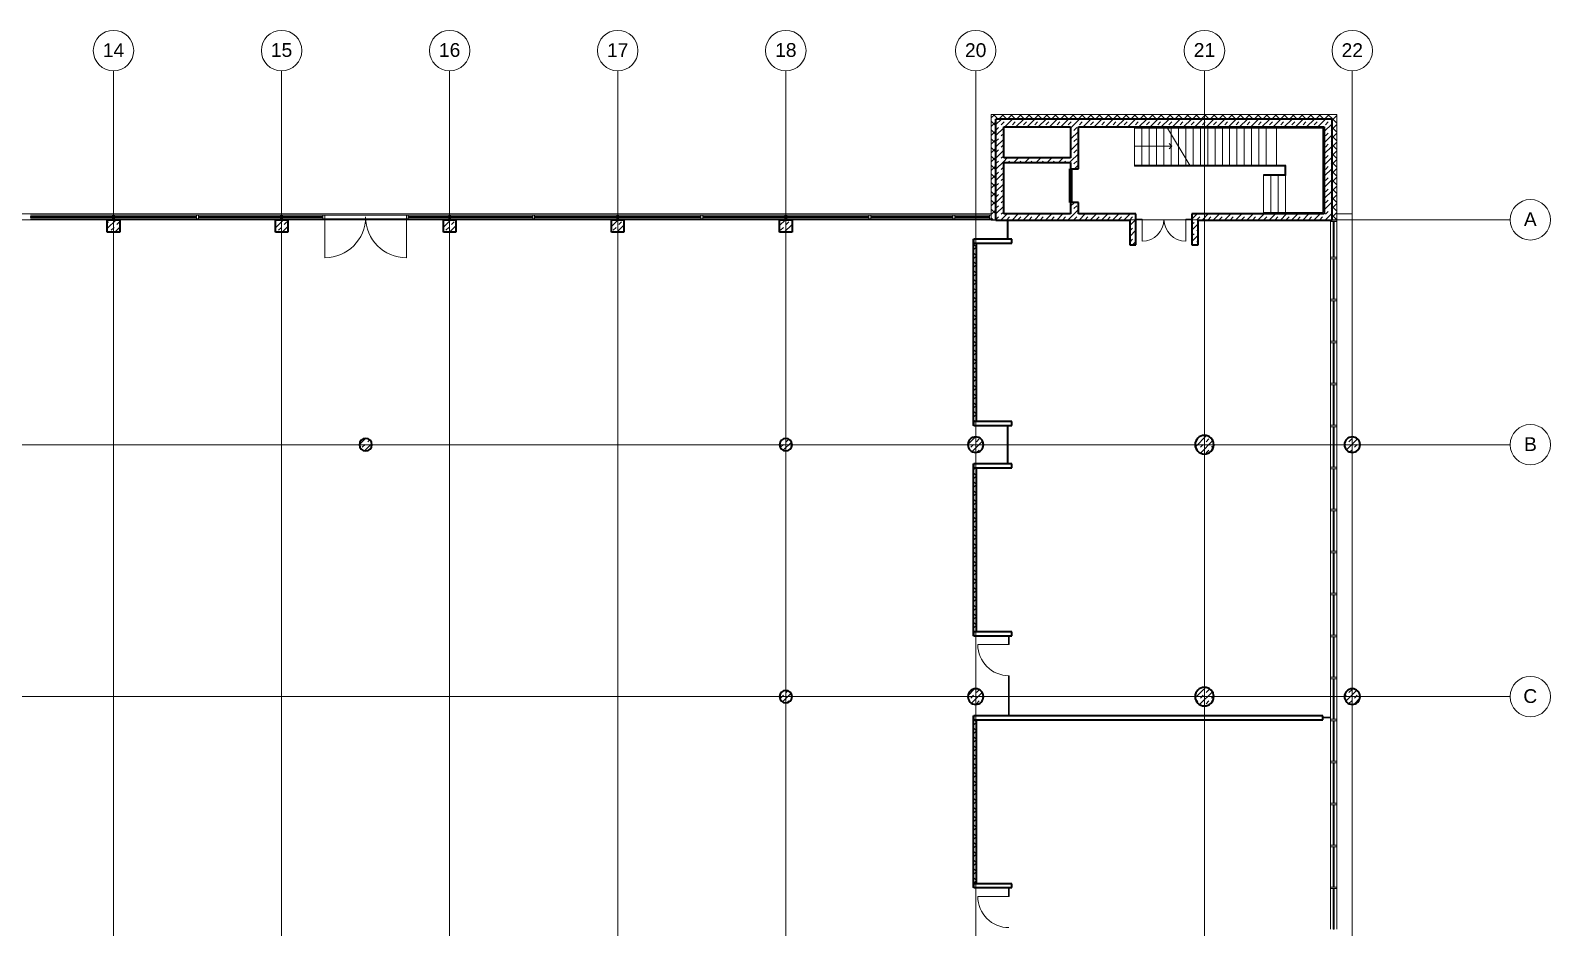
# Model space of a CAD drawing. Header units: millimetres. Extents: x -309577 to 26510, y -302335 to 26695.
# Drawn here: x -223009 to -174168, y -263430 to -234583 of the extents above; entities that cross this region are included whole.
import ezdxf

# ---------------------------------------------------------------- set-up
doc = ezdxf.new("R2010")
doc.units = ezdxf.units.MM
doc.linetypes.add('Rasterlinie', pattern=[22.225, 12.7, -3.175, 3.175, -3.175])
doc.linetypes.add('Verdeckt', pattern=[3, 2, -1])
for name, color, linetype, lineweight in [('A-ANNO-TEXT', 2, 'Continuous', 9), ('A-AREA-LINE', 4, 'Continuous', 70), ('A-DOOR', 1, 'Continuous', 9), ('A-FLOR-HRAL', 1, 'Continuous', 9), ('A-FLOR-OTLN', 6, 'Continuous', 9), ('A-FLOR-STRS', 2, 'Continuous', 9), ('A-GLAZ', 6, 'Continuous', 9), ('A-GLAZ-CWMG', 3, 'Continuous', 9), ('A-SECT-MBND', 5, 'Verdeckt', 9), ('A-WALL', 2, 'Continuous', 9), ('A-WALL-PATT', 2, 'Continuous', 35), ('S-COLS', 6, 'Continuous', 9), ('S-GRID', 1, 'Continuous', 9)]:
    doc.layers.add(name, color=color, linetype=linetype, lineweight=lineweight)
pattern_1 = [(45, (0, 0), (-179.60512, 179.60512), []), (45, (179.6, 0), (-179.60512, 179.60512), [127, -127])]
pattern_2 = [(45, (0, 0), (-141.42136, 141.42136), []), (135, (0, 0), (-141.42136, -141.42136), [])]

# ---------------------------------------------------------------- blocks, each defined once
blk = doc.blocks.new('STB Stütze - rund - STB d_60-V65-Ebene 0')
at = {"layer": 'S-COLS'}
h = blk.add_hatch(dxfattribs=at)
h.set_pattern_fill('FP_75', color=256, style=0, pattern_type=2)
h.set_pattern_definition([(225, (-185288.7, -256002.99), (179.60512, -179.60512), []), (225, (-185468.3, -256002.99), (179.60512, -179.60512), [127, -127])])
h.paths.add_polyline_path([(0, 300), (-59, 294), (-115, 277), (-167, 249), (-212, 212), (-249, 167), (-277, 115), (-294, 59), (-300, 0), (-294, -59), (-277, -115), (-249, -167), (-212, -212), (-167, -249), (-115, -277), (-59, -294), (0, -300), (59, -294), (115, -277), (167, -249), (212, -212), (249, -167), (277, -115), (294, -59), (300, 0), (294, 59), (277, 115), (249, 167), (212, 212), (167, 249), (115, 277), (59, 294)], flags=0)
at = {"layer": 'S-COLS', "lineweight": 35}
for start, end in [(0, 180), (180, 0)]:
    blk.add_arc((0, 0), 300, start, end, dxfattribs=at)
blk = doc.blocks.new('STB Stütze - rund - STB d_60-V66-Ebene 0')
at = {"layer": 'S-COLS'}
h = blk.add_hatch(dxfattribs=at)
h.set_pattern_fill('FP_76', color=256, style=0, pattern_type=2)
h.set_pattern_definition([(225, (-185288.7, -247902.99), (179.60512, -179.60512), []), (225, (-185468.3, -247902.99), (179.60512, -179.60512), [127, -127])])
h.paths.add_polyline_path([(0, 300), (-59, 294), (-115, 277), (-167, 249), (-212, 212), (-249, 167), (-277, 115), (-294, 59), (-300, 0), (-294, -59), (-277, -115), (-249, -167), (-212, -212), (-167, -249), (-115, -277), (-59, -294), (0, -300), (59, -294), (115, -277), (167, -249), (212, -212), (249, -167), (277, -115), (294, -59), (300, 0), (294, 59), (277, 115), (249, 167), (212, 212), (167, 249), (115, 277), (59, 294)], flags=0)
at = {"layer": 'S-COLS', "lineweight": 35}
for start, end in [(0, 180), (180, 0)]:
    blk.add_arc((0, 0), 300, start, end, dxfattribs=at)
blk = doc.blocks.new('STB Stütze - rund - STB d_50-394415-Ebene 0')
at = {"layer": 'S-COLS'}
h = blk.add_hatch(dxfattribs=at)
h.set_pattern_fill('FP_77', color=256, style=0, pattern_type=2)
h.set_pattern_definition([(225, (-180538.7, -247902.99), (179.60512, -179.60512), []), (225, (-180718.3, -247902.99), (179.60512, -179.60512), [127, -127])])
h.paths.add_polyline_path([(0, 250), (-56, 244), (-108, 225), (-156, 195), (-195, 156), (-225, 108), (-244, 56), (-250, 0), (-244, -56), (-225, -108), (-195, -156), (-156, -195), (-108, -225), (-56, -244), (0, -250), (56, -244), (108, -225), (156, -195), (195, -156), (225, -108), (244, -56), (250, 0), (244, 56), (225, 108), (195, 156), (156, 195), (108, 225), (56, 244)], flags=0)
at = {"layer": 'S-COLS', "lineweight": 35}
for start, end in [(0, 180), (180, 0)]:
    blk.add_arc((0, 0), 250, start, end, dxfattribs=at)
blk = doc.blocks.new('STB Stütze - rund - STB d_50-V67-Ebene 0')
at = {"layer": 'S-COLS'}
h = blk.add_hatch(dxfattribs=at)
h.set_pattern_fill('FP_78', color=256, style=0, pattern_type=2)
h.set_pattern_definition([(225, (-180538.7, -256002.99), (179.60512, -179.60512), []), (225, (-180718.3, -256002.99), (179.60512, -179.60512), [127, -127])])
h.paths.add_polyline_path([(0, 250), (-56, 244), (-108, 225), (-156, 195), (-195, 156), (-225, 108), (-244, 56), (-250, 0), (-244, -56), (-225, -108), (-195, -156), (-156, -195), (-108, -225), (-56, -244), (0, -250), (56, -244), (108, -225), (156, -195), (195, -156), (225, -108), (244, -56), (250, 0), (244, 56), (225, 108), (195, 156), (156, 195), (108, 225), (56, 244)], flags=0)
at = {"layer": 'S-COLS', "lineweight": 35}
for start, end in [(0, 180), (180, 0)]:
    blk.add_arc((0, 0), 250, start, end, dxfattribs=at)
blk = doc.blocks.new('STB Stütze - rund - STB d_50-V68-Ebene 0')
at = {"layer": 'S-COLS'}
h = blk.add_hatch(dxfattribs=at)
h.set_pattern_fill('FP_79', color=256, style=0, pattern_type=2)
h.set_pattern_definition([(225, (-192638.7, -256002.99), (179.60512, -179.60512), []), (225, (-192818.3, -256002.99), (179.60512, -179.60512), [127, -127])])
h.paths.add_polyline_path([(0, 250), (-56, 244), (-108, 225), (-156, 195), (-195, 156), (-225, 108), (-244, 56), (-250, 0), (-244, -56), (-225, -108), (-195, -156), (-156, -195), (-108, -225), (-56, -244), (0, -250), (56, -244), (108, -225), (156, -195), (195, -156), (225, -108), (244, -56), (250, 0), (244, 56), (225, 108), (195, 156), (156, 195), (108, 225), (56, 244)], flags=0)
at = {"layer": 'S-COLS', "lineweight": 35}
for start, end in [(0, 180), (180, 0)]:
    blk.add_arc((0, 0), 250, start, end, dxfattribs=at)
blk = doc.blocks.new('STB Stütze - rund - STB d_50-V69-Ebene 0')
at = {"layer": 'S-COLS'}
h = blk.add_hatch(dxfattribs=at)
h.set_pattern_fill('FP_80', color=256, style=0, pattern_type=2)
h.set_pattern_definition([(225, (-192638.7, -247902.99), (179.60512, -179.60512), []), (225, (-192818.3, -247902.99), (179.60512, -179.60512), [127, -127])])
h.paths.add_polyline_path([(0, 250), (-56, 244), (-108, 225), (-156, 195), (-195, 156), (-225, 108), (-244, 56), (-250, 0), (-244, -56), (-225, -108), (-195, -156), (-156, -195), (-108, -225), (-56, -244), (0, -250), (56, -244), (108, -225), (156, -195), (195, -156), (225, -108), (244, -56), (250, 0), (244, 56), (225, 108), (195, 156), (156, 195), (108, 225), (56, 244)], flags=0)
at = {"layer": 'S-COLS', "lineweight": 35}
for start, end in [(0, 180), (180, 0)]:
    blk.add_arc((0, 0), 250, start, end, dxfattribs=at)
blk = doc.blocks.new('Rechteckiger Pfosten - 5 x 20-V74-Ebene 0')
at = {"layer": 'A-GLAZ-CWMG'}
for p, q in [((-181239, -255428), (-181239, -256660)), ((-181039, -255428), (-181039, -256728)), ((-181239, -256690), (-181239, -256728))]:
    blk.add_line(p, q, dxfattribs=at)
blk = doc.blocks.new('Rechteckiger Pfosten - 5 x 20-394378-Ebene 0')
at = {"layer": 'A-GLAZ-CWMG'}
for p, q in [((-181239, -272978), (-181239, -274278)), ((-181039, -272978), (-181039, -274278))]:
    blk.add_line(p, q, dxfattribs=at)
blk = doc.blocks.new('Rechteckiger Pfosten - 5 x 20-394381-Ebene 0')
at = {"layer": 'A-GLAZ-CWMG'}
for p, q in [((-181239, -240733), (-181239, -241878)), ((-181039, -240733), (-181039, -241878))]:
    blk.add_line(p, q, dxfattribs=at)
blk = doc.blocks.new('Systemelement - Verglasung-394390-Ebene 0')
at = {"layer": 'A-GLAZ'}
for p, q in [((144, 15), (-144, 15)), ((-144, 15), (-144, -15)), ((144, -15), (144, 15)), ((-144, -15), (144, -15))]:
    blk.add_line(p, q, dxfattribs=at)
blk = doc.blocks.new('Türelement 1-flg - Drehflügel - Glas - Standard-394388-Ebene 0')
at = {"layer": 'A-DOOR'}
blk.add_line((-499, 0), (-499, -997), dxfattribs=at)
blk.add_arc((-499, 0), 997, 270, 0, dxfattribs=at)
blk = doc.blocks.new('Systemelement - Verglasung-394392-Ebene 0')
at = {"layer": 'A-GLAZ'}
for p, q in [((125, 15), (-125, 15)), ((-125, 15), (-125, -15)), ((125, -15), (125, 15)), ((-125, -15), (125, -15))]:
    blk.add_line(p, q, dxfattribs=at)
blk = doc.blocks.new('Geländer - Geländer-394088-Ebene 0')
at = {"layer": 'A-FLOR-HRAL'}
for p, q in [((-187534, -237688), (-186502, -237688)), ((-187534, -237728), (-187534, -237688)), ((-187534, -237728), (-186477, -237728)), ((-186477, -237728), (-186502, -237688))]:
    blk.add_line(p, q, dxfattribs=at)
at = {"layer": 'A-SECT-MBND'}
for p, q in [((-186502, -237688), (-182974, -237688)), ((-186477, -237728), (-182974, -237728)), ((-182974, -237688), (-181444, -237688)), ((-182974, -237728), (-181484, -237728)), ((-181484, -237728), (-181484, -240438)), ((-181444, -237688), (-181444, -240478)), ((-183394, -240478), (-183394, -240438)), ((-182454, -240438), (-183394, -240438)), ((-182454, -240478), (-183394, -240478)), ((-181484, -240438), (-182454, -240438)), ((-181444, -240478), (-182454, -240478))]:
    blk.add_line(p, q, dxfattribs=at)
blk = doc.blocks.new('Geländer - Geländer-394092-Ebene 0')
at = {"layer": 'A-FLOR-HRAL'}
for p, q in [((-187534, -238913), (-185755, -238913)), ((-187534, -238953), (-187534, -238913)), ((-187534, -238953), (-185743, -238953)), ((-185743, -238933), (-185755, -238913)), ((-185752, -238923), (-185749, -238923)), ((-185743, -238933), (-185749, -238923)), ((-185743, -238933), (-185749, -238923)), ((-185743, -238933), (-185749, -238923)), ((-185746, -238943), (-185743, -238943)), ((-185743, -238943), (-185743, -238933)), ((-185743, -238943), (-185743, -238933)), ((-185743, -238943), (-185743, -238933)), ((-185743, -238953), (-185743, -238933))]:
    blk.add_line(p, q, dxfattribs=at)
at = {"layer": 'A-SECT-MBND'}
for p, q in [((-185755, -238913), (-182974, -238913)), ((-185749, -238923), (-182974, -238923)), ((-185749, -238923), (-182974, -238923)), ((-185749, -238923), (-182974, -238923)), ((-185743, -238943), (-182974, -238943)), ((-185743, -238943), (-182974, -238943)), ((-185743, -238943), (-182974, -238943)), ((-185743, -238953), (-182974, -238953)), ((-183394, -239253), (-183394, -239213)), ((-182709, -239213), (-183394, -239213)), ((-183394, -239243), (-183394, -239223)), ((-182699, -239223), (-183394, -239223)), ((-183394, -239243), (-183394, -239223)), ((-182699, -239223), (-183394, -239223)), ((-183394, -239243), (-183394, -239223)), ((-182699, -239223), (-183394, -239223)), ((-182679, -239243), (-183394, -239243)), ((-182679, -239243), (-183394, -239243)), ((-182679, -239243), (-183394, -239243)), ((-182669, -239253), (-183394, -239253)), ((-182974, -238913), (-182669, -238913)), ((-182974, -238923), (-182679, -238923)), ((-182974, -238923), (-182679, -238923)), ((-182974, -238923), (-182679, -238923)), ((-182974, -238943), (-182699, -238943)), ((-182974, -238943), (-182699, -238943)), ((-182974, -238943), (-182699, -238943)), ((-182974, -238953), (-182709, -238953)), ((-182709, -238953), (-182709, -239213)), ((-182699, -238943), (-182699, -239223)), ((-182699, -238943), (-182699, -239223)), ((-182699, -238943), (-182699, -239223)), ((-182679, -238923), (-182679, -239243)), ((-182679, -238923), (-182679, -239243)), ((-182679, -238923), (-182679, -239243)), ((-182669, -238913), (-182669, -239253))]:
    blk.add_line(p, q, dxfattribs=at)
blk = doc.blocks.new('Systemelement - Verglasung-394404-Ebene 0')
at = {"layer": 'A-GLAZ'}
for p, q in [((650, 15), (-650, 15)), ((-650, 15), (-650, -15)), ((650, -15), (650, 15)), ((-650, -15), (650, -15))]:
    blk.add_line(p, q, dxfattribs=at)
blk = doc.blocks.new('Systemelement - Verglasung-394405-Ebene 0')
at = {"layer": 'A-GLAZ'}
for p, q in [((650, 15), (-650, 15)), ((-650, 15), (-650, -15)), ((650, -15), (650, 15)), ((-650, -15), (650, -15))]:
    blk.add_line(p, q, dxfattribs=at)
blk = doc.blocks.new('Systemelement - Verglasung-394406-Ebene 0')
at = {"layer": 'A-GLAZ'}
for p, q in [((572.5, 15), (-572.5, 15)), ((-572.5, 15), (-572.5, -15)), ((572.5, -15), (572.5, 15)), ((-572.5, -15), (572.5, -15))]:
    blk.add_line(p, q, dxfattribs=at)
blk = doc.blocks.new('Rechteckiger Pfosten - 5 x 20-394407-Ebene 0')
at = {"layer": 'A-GLAZ-CWMG'}
for p, q in [((-25, 100), (25, 100)), ((-25, -100), (-25, 100)), ((25, 100), (25, -100)), ((25, -100), (-25, -100))]:
    blk.add_line(p, q, dxfattribs=at)
blk = doc.blocks.new('Rechteckiger Pfosten - 5 x 20-394408-Ebene 0')
at = {"layer": 'A-GLAZ-CWMG'}
for p, q in [((-50, 100), (0, 100)), ((-50, -100), (-50, 100)), ((0, 100), (0, -100)), ((0, -100), (-50, -100))]:
    blk.add_line(p, q, dxfattribs=at)
blk = doc.blocks.new('Systemelement - Verglasung-282527-Ebene 0')
at = {"layer": 'A-GLAZ'}
for p, q in [((100, 15), (-100, 15)), ((-100, 15), (-100, -15)), ((100, -15), (100, 15)), ((-100, -15), (100, -15))]:
    blk.add_line(p, q, dxfattribs=at)
blk = doc.blocks.new('Türelement 2-flg - Drehflügel - Glas - Standard-282523-Ebene 0')
at = {"layer": 'A-DOOR'}
for p, q in [((-700, 0), (-700, -700)), ((700, 0), (700, -700))]:
    blk.add_line(p, q, dxfattribs=at)
for centre, start, end in [((-700, 0), 270, 360), ((700, 0), 180, 270)]:
    blk.add_arc(centre, 700, start, end, dxfattribs=at)
blk = doc.blocks.new('Systemelement - Verglasung-394391-Ebene 0')
at = {"layer": 'A-GLAZ'}
for p, q in [((645, 15), (-645, 15)), ((-645, 15), (-645, -15)), ((645, -15), (645, 15)), ((-645, -15), (645, -15))]:
    blk.add_line(p, q, dxfattribs=at)
blk = doc.blocks.new('Systemelement - Verglasung-394410-Ebene 0')
at = {"layer": 'A-GLAZ'}
for p, q in [((617.5, 15), (-617.5, 15)), ((-617.5, 15), (-617.5, -15)), ((617.5, -15), (617.5, 15)), ((-617.5, -15), (617.5, -15))]:
    blk.add_line(p, q, dxfattribs=at)
blk = doc.blocks.new('Systemelement - Verglasung-394411-Ebene 0')
at = {"layer": 'A-GLAZ'}
for p, q in [((308.75, 15), (-308.75, 15)), ((-308.75, 15), (-308.75, -15)), ((308.75, -15), (308.75, 15)), ((-308.75, -15), (308.75, -15))]:
    blk.add_line(p, q, dxfattribs=at)
blk = doc.blocks.new('STB Stütze - rechteckig - STB 40 x 40-395012-Ebene 0')
at = {"layer": 'S-COLS'}
h = blk.add_hatch(dxfattribs=at)
h.set_pattern_fill('FP_101', color=256, style=0, pattern_type=2)
h.set_pattern_definition([(225, (-198738.7, -240872.99), (179.60512, -179.60512), []), (225, (-198918.3, -240872.99), (179.60512, -179.60512), [127, -127])])
h.paths.add_polyline_path([(-200, 200), (-200, -200), (200, -200), (200, 200)], flags=0)
at = {"layer": 'S-COLS', "lineweight": 35}
for p, q in [((-200, 200), (200, 200)), ((-200, -200), (-200, 200)), ((200, 200), (200, -200)), ((200, -200), (-200, -200))]:
    blk.add_line(p, q, dxfattribs=at)
blk = doc.blocks.new('STB Stütze - rechteckig - STB 40 x 40-V89-Ebene 0')
at = {"layer": 'S-COLS'}
h = blk.add_hatch(dxfattribs=at)
h.set_pattern_fill('FP_102', color=256, style=0, pattern_type=2)
h.set_pattern_definition([(225, (-204138.7, -240872.99), (179.60512, -179.60512), []), (225, (-204318.3, -240872.99), (179.60512, -179.60512), [127, -127])])
h.paths.add_polyline_path([(-200, 200), (-200, -200), (200, -200), (200, 200)], flags=0)
at = {"layer": 'S-COLS', "lineweight": 35}
for p, q in [((-200, 200), (200, 200)), ((-200, -200), (-200, 200)), ((200, 200), (200, -200)), ((200, -200), (-200, -200))]:
    blk.add_line(p, q, dxfattribs=at)
blk = doc.blocks.new('STB Stütze - rechteckig - STB 40 x 40-V90-Ebene 0')
at = {"layer": 'S-COLS'}
h = blk.add_hatch(dxfattribs=at)
h.set_pattern_fill('FP_103', color=256, style=0, pattern_type=2)
h.set_pattern_definition([(225, (-209538.7, -240872.99), (179.60512, -179.60512), []), (225, (-209718.3, -240872.99), (179.60512, -179.60512), [127, -127])])
h.paths.add_polyline_path([(-200, 200), (-200, -200), (200, -200), (200, 200)], flags=0)
at = {"layer": 'S-COLS', "lineweight": 35}
for p, q in [((-200, 200), (200, 200)), ((-200, -200), (-200, 200)), ((200, 200), (200, -200)), ((200, -200), (-200, -200))]:
    blk.add_line(p, q, dxfattribs=at)
blk = doc.blocks.new('STB Stütze - rechteckig - STB 40 x 40-V91-Ebene 0')
at = {"layer": 'S-COLS'}
h = blk.add_hatch(dxfattribs=at)
h.set_pattern_fill('FP_104', color=256, style=0, pattern_type=2)
h.set_pattern_definition([(225, (-214938.7, -240872.99), (179.60512, -179.60512), []), (225, (-215118.3, -240872.99), (179.60512, -179.60512), [127, -127])])
h.paths.add_polyline_path([(-200, 200), (-200, -200), (200, -200), (200, 200)], flags=0)
at = {"layer": 'S-COLS', "lineweight": 35}
for p, q in [((-200, 200), (200, 200)), ((-200, -200), (-200, 200)), ((200, 200), (200, -200)), ((200, -200), (-200, -200))]:
    blk.add_line(p, q, dxfattribs=at)
blk = doc.blocks.new('STB Stütze - rechteckig - STB 40 x 40-V92-Ebene 0')
at = {"layer": 'S-COLS'}
h = blk.add_hatch(dxfattribs=at)
h.set_pattern_fill('FP_105', color=256, style=0, pattern_type=2)
h.set_pattern_definition([(225, (-220338.7, -240872.99), (179.60512, -179.60512), []), (225, (-220518.3, -240872.99), (179.60512, -179.60512), [127, -127])])
h.paths.add_polyline_path([(-200, 200), (-200, -200), (200, -200), (200, 200)], flags=0)
at = {"layer": 'S-COLS', "lineweight": 35}
for p, q in [((-200, 200), (200, 200)), ((-200, -200), (-200, 200)), ((200, 200), (200, -200)), ((200, -200), (-200, -200))]:
    blk.add_line(p, q, dxfattribs=at)
blk = doc.blocks.new('Systemelement - Verglasung-394986-Ebene 0')
at = {"layer": 'A-GLAZ'}
for p, q in [((555, 15), (-555, 15)), ((-555, 15), (-555, -15)), ((555, -15), (555, 15)), ((-555, -15), (555, -15))]:
    blk.add_line(p, q, dxfattribs=at)
blk = doc.blocks.new('Systemelement - Verglasung-394989-Ebene 0')
at = {"layer": 'A-GLAZ'}
for p, q in [((1320, 15), (-1320, 15)), ((-1320, 15), (-1320, -15)), ((1320, -15), (1320, 15)), ((-1320, -15), (1320, -15))]:
    blk.add_line(p, q, dxfattribs=at)
blk = doc.blocks.new('Systemelement - Verglasung-394987-Ebene 0')
at = {"layer": 'A-GLAZ'}
for p, q in [((650, 15), (-650, 15)), ((-650, 15), (-650, -15)), ((650, -15), (650, 15)), ((-650, -15), (650, -15))]:
    blk.add_line(p, q, dxfattribs=at)
blk = doc.blocks.new('Türelement 2-flg - Drehflügel - Glas - Standard-394990-Ebene 0')
at = {"layer": 'A-DOOR'}
for p, q in [((-1310, 0), (-1310, 1310)), ((1310, 0), (1310, 1310))]:
    blk.add_line(p, q, dxfattribs=at)
for centre, start, end in [((-1310, 0), 0, 90), ((1310, 0), 90, 180)]:
    blk.add_arc(centre, 1310, start, end, dxfattribs=at)
blk = doc.blocks.new('Rechteckiger Pfosten - 6 x 12-394996-Ebene 0')
at = {"layer": 'A-GLAZ-CWMG'}
for p, q in [((-30, 60), (30, 60)), ((-30, -60), (-30, 60)), ((30, 60), (30, -60)), ((30, -60), (-30, -60))]:
    blk.add_line(p, q, dxfattribs=at)
blk = doc.blocks.new('Rechteckiger Pfosten - 6 x 12-395001-Ebene 0')
at = {"layer": 'A-GLAZ-CWMG'}
for p, q in [((-217609, -240523), (-214969, -240523)), ((-217609, -240643), (-214969, -240643))]:
    blk.add_line(p, q, dxfattribs=at)
blk = doc.blocks.new('Rechteckiger Pfosten - 6 x 12-395002-Ebene 0')
at = {"layer": 'A-GLAZ-CWMG'}
for p, q in [((-213549, -240523), (-210929, -240523)), ((-213549, -240643), (-210929, -240643))]:
    blk.add_line(p, q, dxfattribs=at)
blk = doc.blocks.new('Rechteckiger Pfosten - 6 x 12-395003-Ebene 0')
at = {"layer": 'A-GLAZ-CWMG'}
for p, q in [((-214909, -240523), (-213609, -240523)), ((-214909, -240643), (-213609, -240643))]:
    blk.add_line(p, q, dxfattribs=at)
blk = doc.blocks.new('Rechteckiger Pfosten - 6 x 12-395005-Ebene 0')
at = {"layer": 'A-GLAZ-CWMG'}
for p, q in [((-193309, -240523), (-192199, -240523)), ((-193309, -240643), (-192199, -240643))]:
    blk.add_line(p, q, dxfattribs=at)
blk = doc.blocks.new('Rechteckiger Pfosten - 6 x 12-395009-Ebene 0')
at = {"layer": 'A-GLAZ-CWMG'}
for p, q in [((0, 60), (-60, 60)), ((-60, 60), (-60, -60)), ((0, -60), (0, 60)), ((-60, -60), (0, -60))]:
    blk.add_line(p, q, dxfattribs=at)
blk = doc.blocks.new('STB Stütze - rund - STB d_40-V100-Ebene 0')
at = {"layer": 'S-COLS'}
h = blk.add_hatch(dxfattribs=at)
h.set_pattern_fill('FP_113', color=256, style=0, pattern_type=2)
h.set_pattern_definition([(45, (198738.7, 256002.99), (-179.60512, 179.60512), []), (45, (198918.3, 256002.99), (-179.60512, 179.60512), [127, -127])])
h.paths.add_polyline_path([(24, -199), (71, -187), (114, -165), (150, -133), (177, -93), (194, -48), (200, 0), (194, 48), (177, 93), (150, 133), (114, 165), (71, 187), (24, 199), (-24, 199), (-71, 187), (-114, 165), (-150, 133), (-177, 93), (-194, 48), (-200, 0), (-194, -48), (-177, -93), (-150, -133), (-114, -165), (-71, -187), (-24, -199)], flags=0)
at = {"layer": 'S-COLS', "lineweight": 35}
for start, end in [(360, 180), (180, 360)]:
    blk.add_arc((0, 0), 200, start, end, dxfattribs=at)
blk = doc.blocks.new('STB Stütze - rund - STB d_40-V101-Ebene 0')
at = {"layer": 'S-COLS'}
h = blk.add_hatch(dxfattribs=at)
h.set_pattern_fill('FP_114', color=256, style=0, pattern_type=2)
h.set_pattern_definition([(45, (198738.7, 247902.99), (-179.60512, 179.60512), []), (45, (198918.3, 247902.99), (-179.60512, 179.60512), [127, -127])])
h.paths.add_polyline_path([(24, -199), (71, -187), (114, -165), (150, -133), (177, -93), (194, -48), (200, 0), (194, 48), (177, 93), (150, 133), (114, 165), (71, 187), (24, 199), (-24, 199), (-71, 187), (-114, 165), (-150, 133), (-177, 93), (-194, 48), (-200, 0), (-194, -48), (-177, -93), (-150, -133), (-114, -165), (-71, -187), (-24, -199)], flags=0)
at = {"layer": 'S-COLS', "lineweight": 35}
for start, end in [(360, 180), (180, 360)]:
    blk.add_arc((0, 0), 200, start, end, dxfattribs=at)
blk = doc.blocks.new('STB Stütze - rund - STB d_40-V102-Ebene 0')
at = {"layer": 'S-COLS'}
h = blk.add_hatch(dxfattribs=at)
h.set_pattern_fill('FP_115', color=256, style=0, pattern_type=2)
h.set_pattern_definition([(45, (212238.7, 247902.99), (-179.60512, 179.60512), []), (45, (212418.3, 247902.99), (-179.60512, 179.60512), [127, -127])])
h.paths.add_polyline_path([(24, -199), (71, -187), (114, -165), (150, -133), (177, -93), (194, -48), (200, 0), (194, 48), (177, 93), (150, 133), (114, 165), (71, 187), (24, 199), (-24, 199), (-71, 187), (-114, 165), (-150, 133), (-177, 93), (-194, 48), (-200, 0), (-194, -48), (-177, -93), (-150, -133), (-114, -165), (-71, -187), (-24, -199)], flags=0)
at = {"layer": 'S-COLS', "lineweight": 35}
for start, end in [(360, 180), (180, 360)]:
    blk.add_arc((0, 0), 200, start, end, dxfattribs=at)
blk = doc.blocks.new('Raster - Rasterbeschriftung-194804-Ebene 0')
at = {"layer": 'S-GRID'}
blk.add_circle((0, 0), 6.5, dxfattribs=at)

msp = doc.modelspace()

# ---------------------------------------------------------------- hatches: boundary and pattern name
at = {"layer": 'A-WALL-PATT', "lineweight": 9}
h = msp.add_hatch(dxfattribs=at)
h.set_pattern_fill('FP_5', color=256, style=0, pattern_type=2)
h.set_pattern_definition(pattern_2)
h.paths.add_polyline_path([(-192139, -240683), (-191989, -240683), (-191989, -237283), (-192139, -237283), (-192139, -240483)], flags=0)
h = msp.add_hatch(dxfattribs=at)
h.set_pattern_fill('FP_5', color=256, style=0, pattern_type=2)
h.set_pattern_definition(pattern_2)
h.paths.add_polyline_path([(-188150, -237433), (-181189, -237433), (-181189, -237283), (-191989, -237283), (-191989, -237433), (-191739, -237433)], flags=0)
h = msp.add_hatch(dxfattribs=at)
h.set_pattern_fill('FP_5', color=256, style=0, pattern_type=2)
h.set_pattern_definition(pattern_2)
h.paths.add_polyline_path([(-181189, -240683), (-181039, -240683), (-181039, -237283), (-181189, -237283), (-181189, -240221)], flags=0)
h = msp.add_hatch(dxfattribs=at)
h.set_pattern_fill('FP_6', color=256, style=0, pattern_type=2)
h.set_pattern_definition(pattern_1)
h.paths.add_polyline_path([(-191989, -240483), (-191739, -240483), (-191739, -237433), (-191989, -237433), (-191989, -240221)], flags=0)
h = msp.add_hatch(dxfattribs=at)
h.set_pattern_fill('FP_6', color=256, style=0, pattern_type=2)
h.set_pattern_definition(pattern_1)
h.paths.add_polyline_path([(-181439, -237683), (-181439, -237433), (-191739, -237433), (-191739, -237683), (-188150, -237683)], flags=0)
h = msp.add_hatch(dxfattribs=at)
h.set_pattern_fill('FP_6', color=256, style=0, pattern_type=2)
h.set_pattern_definition(pattern_1)
h.paths.add_polyline_path([(-189589, -240483), (-189339, -240483), (-189339, -240113), (-189589, -240113), (-189589, -240221)], flags=0)
h.paths.add_polyline_path([(-189589, -239033), (-189339, -239033), (-189339, -237683), (-189589, -237683), (-189589, -238833)], flags=0)
h = msp.add_hatch(dxfattribs=at)
h.set_pattern_fill('FP_6', color=256, style=0, pattern_type=2)
h.set_pattern_definition(pattern_1)
h.paths.add_polyline_path([(-181439, -240683), (-181189, -240683), (-181189, -237433), (-181439, -237433), (-181439, -240483)], flags=0)
h = msp.add_hatch(dxfattribs=at)
h.set_pattern_fill('FP_6', color=256, style=0, pattern_type=2)
h.set_pattern_definition(pattern_1)
h.paths.add_polyline_path([(-189589, -238833), (-189589, -238683), (-191739, -238683), (-191739, -238833)], flags=0)
h = msp.add_hatch(dxfattribs=at)
h.set_pattern_fill('FP_6', color=256, style=0, pattern_type=2)
h.set_pattern_definition(pattern_1)
h.paths.add_polyline_path([(-187689, -240683), (-187489, -240683), (-187489, -240483), (-191989, -240483), (-191989, -240683), (-188150, -240683)], flags=0)
h = msp.add_hatch(dxfattribs=at)
h.set_pattern_fill('FP_6', color=256, style=0, pattern_type=2)
h.set_pattern_definition(pattern_1)
h.paths.add_polyline_path([(-187489, -241483), (-187489, -240683), (-187689, -240683), (-187689, -241483)], flags=0)
h = msp.add_hatch(dxfattribs=at)
h.set_pattern_fill('FP_6', color=256, style=0, pattern_type=2)
h.set_pattern_definition(pattern_1)
h.paths.add_polyline_path([(-181439, -240683), (-181439, -240483), (-185689, -240483), (-185689, -240683), (-182363, -240683)], flags=0)
h = msp.add_hatch(dxfattribs=at)
h.set_pattern_fill('FP_6', color=256, style=0, pattern_type=2)
h.set_pattern_definition(pattern_1)
h.paths.add_polyline_path([(-185489, -241483), (-185489, -240683), (-185689, -240683), (-185689, -241483)], flags=0)
h = msp.add_hatch(dxfattribs=at)
h.set_pattern_fill('FP_5', color=256, style=0, pattern_type=2)
h.set_pattern_definition(pattern_2)
h.paths.add_polyline_path([(-192626, -247160), (-192626, -241425), (-192701, -241425), (-192701, -247160)], flags=0)
h = msp.add_hatch(dxfattribs=at)
h.set_pattern_fill('FP_5', color=256, style=0, pattern_type=2)
h.set_pattern_definition(pattern_2)
h.paths.add_polyline_path([(-192701, -253920), (-192626, -253920), (-192626, -248645), (-192701, -248645), (-192701, -251558)], flags=0)
h = msp.add_hatch(dxfattribs=at)
h.set_pattern_fill('FP_5', color=256, style=0, pattern_type=2)
h.set_pattern_definition(pattern_2)
h.paths.add_polyline_path([(-192701, -262020), (-192626, -262020), (-192626, -256745), (-192701, -256745), (-192701, -257226)], flags=0)

# ---------------------------------------------------------------- linework, layer by layer
at = {"layer": 'A-ANNO-TEXT'}
for p, q in [((-187534, -238308), (-187299, -238308)), ((-187294, -238308), (-187064, -238308)), ((-187054, -238308), (-186829, -238308)), ((-186814, -238308), (-186594, -238308)), ((-186574, -238308), (-186359, -238308)), ((-186419, -238223), (-186334, -238308)), ((-186419, -238393), (-186334, -238308))]:
    msp.add_line(p, q, dxfattribs=at)
at = {"layer": 'A-AREA-LINE'}
msp.add_line((-189589, -239033), (-189589, -240113), dxfattribs=at)
at = {"layer": 'A-FLOR-OTLN'}
for p, q in [((-192139, -240483), (-232339, -240483)), ((-180539, -240483), (-181039, -240483)), ((-180539, -247653), (-180539, -240483)), ((-180539, -255753), (-180539, -248153)), ((-180539, -263853), (-180539, -256253))]:
    msp.add_line(p, q, dxfattribs=at)
at = {"layer": 'A-FLOR-STRS'}
for p, q in [((-187534, -237688), (-187534, -237683)), ((-187534, -238913), (-187534, -237728)), ((-187299, -237688), (-187299, -237683)), ((-187299, -238913), (-187299, -237728)), ((-187064, -237688), (-187064, -237683)), ((-187064, -238913), (-187064, -237728)), ((-186829, -237688), (-186829, -237683)), ((-186829, -238913), (-186829, -237728)), ((-186594, -237688), (-186594, -237683)), ((-186594, -238913), (-186594, -237728)), ((-186505, -237683), (-186502, -237688)), ((-186477, -237728), (-185743, -238933)), ((-186359, -238913), (-186359, -237922)), ((-186124, -238913), (-186124, -238308)), ((-185889, -238913), (-185889, -238693)), ((-185746, -238933), (-185743, -238933))]:
    msp.add_line(p, q, dxfattribs=at)
at = {"layer": 'A-SECT-MBND'}
for p, q in [((-186505, -237683), (-182974, -237683)), ((-186359, -237922), (-186359, -237683)), ((-186124, -238308), (-186124, -237683)), ((-185889, -238693), (-185889, -237683)), ((-185654, -238933), (-185654, -237683)), ((-185419, -238933), (-185419, -237683)), ((-185184, -238933), (-185184, -237683)), ((-184949, -238933), (-184949, -237683)), ((-184714, -238933), (-184714, -237683)), ((-184479, -238933), (-184479, -237683)), ((-184244, -238933), (-184244, -237683)), ((-184009, -238933), (-184009, -237683)), ((-183774, -238933), (-183774, -237683)), ((-183539, -238933), (-183539, -237683)), ((-183304, -238933), (-183304, -237683)), ((-182974, -238933), (-182974, -237683)), ((-182974, -237683), (-181439, -237683)), ((-181439, -237683), (-181439, -240483)), ((-185743, -238933), (-182974, -238933)), ((-183394, -239233), (-183394, -240483)), ((-182689, -239233), (-183394, -239233)), ((-183159, -239233), (-183159, -240483)), ((-182974, -238933), (-182689, -238933)), ((-182924, -239233), (-182924, -240483)), ((-182689, -238933), (-182689, -239233)), ((-182689, -239233), (-182689, -240483)), ((-182689, -240483), (-183394, -240483)), ((-181439, -240483), (-182689, -240483))]:
    msp.add_line(p, q, dxfattribs=at)
at = {"layer": 'A-WALL', "color": 7}
for p, q in [((-192139, -237283), (-192139, -240683)), ((-181039, -237283), (-192139, -237283)), ((-181039, -240683), (-181039, -237283)), ((-192139, -240683), (-191989, -240683)), ((-181189, -240683), (-181039, -240683)), ((-192726, -241300), (-192726, -247285)), ((-192701, -241300), (-192726, -241300)), ((-192601, -247160), (-192601, -241425)), ((-192726, -247285), (-192701, -247285)), ((-192701, -248520), (-192726, -248520)), ((-192726, -248520), (-192726, -254045)), ((-192601, -253920), (-192601, -248645)), ((-192726, -254045), (-192701, -254045)), ((-192701, -256620), (-192726, -256620)), ((-192726, -256620), (-192726, -262145)), ((-192601, -262020), (-192601, -256745)), ((-192726, -262145), (-192701, -262145))]:
    msp.add_line(p, q, dxfattribs=at)
at = {"layer": 'A-WALL', "color": 10, "lineweight": 35}
for p, q in [((-191989, -240683), (-191989, -237433)), ((-181189, -237433), (-191989, -237433)), ((-191739, -238683), (-191739, -237683)), ((-191739, -237683), (-189589, -237683)), ((-189589, -237683), (-189589, -238683)), ((-189339, -237683), (-181439, -237683)), ((-189339, -239033), (-189339, -237683)), ((-181439, -237683), (-181439, -240483)), ((-181189, -240683), (-181189, -237433)), ((-189589, -238683), (-191739, -238683)), ((-191739, -240483), (-191739, -238833)), ((-191739, -238833), (-189589, -238833)), ((-189589, -238833), (-189589, -239033)), ((-189589, -239033), (-189339, -239033)), ((-189339, -240113), (-189589, -240113)), ((-189589, -240113), (-189589, -240483)), ((-189339, -240483), (-189339, -240113)), ((-191989, -240683), (-187689, -240683)), ((-189589, -240483), (-191739, -240483)), ((-187489, -240483), (-189339, -240483)), ((-187689, -240683), (-187689, -241483)), ((-187489, -241483), (-187489, -240483)), ((-181439, -240483), (-185689, -240483)), ((-185689, -240483), (-185689, -241483)), ((-185489, -240683), (-181189, -240683)), ((-185489, -241483), (-185489, -240683)), ((-192701, -241425), (-192701, -241300)), ((-191474, -241300), (-192701, -241300)), ((-192701, -241425), (-191474, -241425)), ((-191474, -241425), (-191474, -241300)), ((-187689, -241483), (-187489, -241483)), ((-185689, -241483), (-185489, -241483)), ((-191474, -247160), (-192701, -247160)), ((-192701, -247285), (-192701, -247160)), ((-192701, -247285), (-191474, -247285)), ((-191474, -247285), (-191474, -247160)), ((-191474, -248520), (-192701, -248520)), ((-192701, -248645), (-192701, -248520)), ((-191474, -248645), (-191474, -248520)), ((-192701, -248645), (-191474, -248645)), ((-191474, -253920), (-192701, -253920)), ((-192701, -254045), (-192701, -253920)), ((-191474, -254045), (-191474, -253920)), ((-192701, -254045), (-191474, -254045)), ((-181489, -256620), (-192701, -256620)), ((-192701, -256745), (-192701, -256620)), ((-192701, -256745), (-181489, -256745)), ((-181489, -256745), (-181489, -256620)), ((-191474, -262020), (-192701, -262020)), ((-192701, -262145), (-192701, -262020)), ((-192701, -262145), (-191474, -262145)), ((-191474, -262145), (-191474, -262020))]:
    msp.add_line(p, q, dxfattribs=at)
at = {"layer": 'A-WALL'}
for p, q in [((-192701, -241425), (-192701, -247160)), ((-192626, -241425), (-192626, -247160)), ((-192701, -253920), (-192701, -248645)), ((-192626, -253920), (-192626, -248645)), ((-192701, -262020), (-192701, -256745)), ((-192626, -262020), (-192626, -256745))]:
    msp.add_line(p, q, dxfattribs=at)
at = {"layer": 'S-GRID', "linetype": 'Rasterlinie'}
for p, q in [((-220339, -296483), (-220339, -235883)), ((-214939, -235883), (-214939, -296483)), ((-209539, -235883), (-209539, -296483)), ((-204139, -296483), (-204139, -235883)), ((-198739, -235883), (-198739, -296483)), ((-192639, -277785), (-192639, -235883)), ((-185289, -235883), (-185289, -277785)), ((-180539, -277785), (-180539, -235883)), ((-297439, -240673), (-175468, -240673)), ((-175468, -247903), (-297439, -247903)), ((-297439, -256003), (-175468, -256003))]:
    msp.add_line(p, q, dxfattribs=at)

# ---------------------------------------------------------------- block references
at = {"layer": 'A-DOOR'}
for name, p, rotation in [('Türelement 2-flg - Drehflügel - Glas - Standard-394990-Ebene 0', (-212239, -240583), 180), ('Türelement 1-flg - Drehflügel - Glas - Standard-394388-Ebene 0', (-191574, -254832), 270), ('Türelement 1-flg - Drehflügel - Glas - Standard-394388-Ebene 0', (-191574, -262932), 270)]:
    msp.add_blockref(name, p, dxfattribs=dict(at, rotation=rotation))
msp.add_blockref('Türelement 2-flg - Drehflügel - Glas - Standard-282523-Ebene 0', (-186589, -240663), dxfattribs=at)
at = {"layer": 'A-FLOR-HRAL'}
for name in ['Geländer - Geländer-394088-Ebene 0', 'Geländer - Geländer-394092-Ebene 0']:
    msp.add_blockref(name, (0, 0), dxfattribs=at)
at = {"layer": 'A-GLAZ'}
for name, p, rotation in [('Systemelement - Verglasung-394989-Ebene 0', (-221689, -240583), 180), ('Systemelement - Verglasung-394989-Ebene 0', (-218989, -240583), 180), ('Systemelement - Verglasung-394989-Ebene 0', (-216289, -240583), 180), ('Systemelement - Verglasung-394987-Ebene 0', (-214259, -240583), 180), ('Systemelement - Verglasung-394987-Ebene 0', (-210219, -240583), 180), ('Systemelement - Verglasung-394989-Ebene 0', (-208189, -240583), 180), ('Systemelement - Verglasung-394989-Ebene 0', (-205489, -240583), 180), ('Systemelement - Verglasung-394989-Ebene 0', (-202789, -240583), 180), ('Systemelement - Verglasung-394989-Ebene 0', (-200089, -240583), 180), ('Systemelement - Verglasung-394989-Ebene 0', (-197389, -240583), 180), ('Systemelement - Verglasung-394989-Ebene 0', (-194689, -240583), 180), ('Systemelement - Verglasung-394986-Ebene 0', (-192754, -240583), 180), ('Systemelement - Verglasung-394411-Ebene 0', (-191614, -240992), 270), ('Systemelement - Verglasung-394406-Ebene 0', (-181139, -241305), 90.0000000000001), ('Systemelement - Verglasung-394405-Ebene 0', (-181139, -242578), 90.0000000000001), ('Systemelement - Verglasung-394404-Ebene 0', (-181139, -243928), 90.0000000000001), ('Systemelement - Verglasung-394404-Ebene 0', (-181139, -245278), 90.0000000000001), ('Systemelement - Verglasung-394404-Ebene 0', (-181139, -246628), 90.0000000000001), ('Systemelement - Verglasung-394410-Ebene 0', (-191614, -247903), 270), ('Systemelement - Verglasung-394404-Ebene 0', (-181139, -247978), 90.0000000000001), ('Systemelement - Verglasung-394404-Ebene 0', (-181139, -249328), 90.0000000000001), ('Systemelement - Verglasung-394404-Ebene 0', (-181139, -250678), 90.0000000000001), ('Systemelement - Verglasung-394404-Ebene 0', (-181139, -252028), 90.0000000000001), ('Systemelement - Verglasung-394404-Ebene 0', (-181139, -253378), 90.0000000000001), ('Systemelement - Verglasung-394390-Ebene 0', (-191574, -254189), 270), ('Systemelement - Verglasung-394404-Ebene 0', (-181139, -254728), 90.0000000000001), ('Systemelement - Verglasung-394391-Ebene 0', (-191574, -255975), 270), ('Systemelement - Verglasung-394404-Ebene 0', (-181139, -256078), 90.0000000000001), ('Systemelement - Verglasung-394392-Ebene 0', (-181364, -256675), 180), ('Systemelement - Verglasung-394404-Ebene 0', (-181139, -257428), 90.0000000000001), ('Systemelement - Verglasung-394404-Ebene 0', (-181139, -258778), 90.0000000000001), ('Systemelement - Verglasung-394404-Ebene 0', (-181139, -260128), 90.0000000000001), ('Systemelement - Verglasung-394404-Ebene 0', (-181139, -261478), 90.0000000000001), ('Systemelement - Verglasung-394390-Ebene 0', (-191574, -262289), 270), ('Systemelement - Verglasung-394404-Ebene 0', (-181139, -262828), 90.0000000000001)]:
    msp.add_blockref(name, p, dxfattribs=dict(at, rotation=rotation))
for p in [(-187389, -240663), (-185789, -240663)]:
    msp.add_blockref('Systemelement - Verglasung-282527-Ebene 0', p, dxfattribs=at)
at = {"layer": 'A-GLAZ-CWMG'}
for name, p in [('Rechteckiger Pfosten - 6 x 12-395001-Ebene 0', (-5400, 0)), ('Rechteckiger Pfosten - 6 x 12-395001-Ebene 0', (-2700, 0)), ('Rechteckiger Pfosten - 6 x 12-395001-Ebene 0', (0, 0)), ('Rechteckiger Pfosten - 6 x 12-395003-Ebene 0', (0, 0)), ('Rechteckiger Pfosten - 6 x 12-395002-Ebene 0', (0, 0)), ('Rechteckiger Pfosten - 6 x 12-395003-Ebene 0', (4040, 0)), ('Rechteckiger Pfosten - 6 x 12-395001-Ebene 0', (8100, 0)), ('Rechteckiger Pfosten - 6 x 12-395001-Ebene 0', (10800, 0)), ('Rechteckiger Pfosten - 6 x 12-395001-Ebene 0', (13500, 0)), ('Rechteckiger Pfosten - 6 x 12-395001-Ebene 0', (16200, 0)), ('Rechteckiger Pfosten - 6 x 12-395001-Ebene 0', (18900, 0)), ('Rechteckiger Pfosten - 6 x 12-395001-Ebene 0', (21600, 0)), ('Rechteckiger Pfosten - 6 x 12-395005-Ebene 0', (0, 0)), ('Rechteckiger Pfosten - 6 x 12-395009-Ebene 0', (-192139, -240583)), ('Rechteckiger Pfosten - 5 x 20-394381-Ebene 0', (0, 0)), ('Rechteckiger Pfosten - 5 x 20-394378-Ebene 0', (0, 31050)), ('Rechteckiger Pfosten - 5 x 20-394378-Ebene 0', (0, 29700)), ('Rechteckiger Pfosten - 5 x 20-394378-Ebene 0', (0, 28350)), ('Rechteckiger Pfosten - 5 x 20-394378-Ebene 0', (0, 27000)), ('Rechteckiger Pfosten - 5 x 20-394378-Ebene 0', (0, 25650)), ('Rechteckiger Pfosten - 5 x 20-394378-Ebene 0', (0, 24300)), ('Rechteckiger Pfosten - 5 x 20-394378-Ebene 0', (0, 22950)), ('Rechteckiger Pfosten - 5 x 20-394378-Ebene 0', (0, 21600)), ('Rechteckiger Pfosten - 5 x 20-394378-Ebene 0', (0, 20250)), ('Rechteckiger Pfosten - 5 x 20-394378-Ebene 0', (0, 18900)), ('Rechteckiger Pfosten - 5 x 20-V74-Ebene 0', (0, 0)), ('Rechteckiger Pfosten - 5 x 20-394378-Ebene 0', (0, 16200)), ('Rechteckiger Pfosten - 5 x 20-394378-Ebene 0', (0, 14850)), ('Rechteckiger Pfosten - 5 x 20-394378-Ebene 0', (0, 13500)), ('Rechteckiger Pfosten - 5 x 20-394378-Ebene 0', (0, 12150)), ('Rechteckiger Pfosten - 5 x 20-394378-Ebene 0', (0, 10800))]:
    msp.add_blockref(name, p, dxfattribs=at)
at = {"layer": 'A-GLAZ-CWMG', "extrusion": (0, 0, -1)}
for p in [(220339, -240583), (217639, -240583), (214939, -240583), (213579, -240583), (210899, -240583), (209539, -240583), (206839, -240583), (204139, -240583), (201439, -240583), (198739, -240583), (196039, -240583), (193339, -240583)]:
    msp.add_blockref('Rechteckiger Pfosten - 6 x 12-394996-Ebene 0', p, dxfattribs=at)
at = {"layer": 'A-GLAZ-CWMG', "extrusion": (0, 0, -1), "rotation": 89.9999999999999}
for name, p in [('Rechteckiger Pfosten - 5 x 20-394408-Ebene 0', (181139, -240683)), ('Rechteckiger Pfosten - 5 x 20-394407-Ebene 0', (181139, -241903)), ('Rechteckiger Pfosten - 5 x 20-394407-Ebene 0', (181139, -243253)), ('Rechteckiger Pfosten - 5 x 20-394407-Ebene 0', (181139, -244603)), ('Rechteckiger Pfosten - 5 x 20-394407-Ebene 0', (181139, -245953)), ('Rechteckiger Pfosten - 5 x 20-394407-Ebene 0', (181139, -247303)), ('Rechteckiger Pfosten - 5 x 20-394407-Ebene 0', (181139, -248653)), ('Rechteckiger Pfosten - 5 x 20-394407-Ebene 0', (181139, -250003)), ('Rechteckiger Pfosten - 5 x 20-394407-Ebene 0', (181139, -251353)), ('Rechteckiger Pfosten - 5 x 20-394407-Ebene 0', (181139, -252703)), ('Rechteckiger Pfosten - 5 x 20-394407-Ebene 0', (181139, -254053)), ('Rechteckiger Pfosten - 5 x 20-394407-Ebene 0', (181139, -255403)), ('Rechteckiger Pfosten - 5 x 20-394407-Ebene 0', (181139, -256753)), ('Rechteckiger Pfosten - 5 x 20-394407-Ebene 0', (181139, -258103)), ('Rechteckiger Pfosten - 5 x 20-394407-Ebene 0', (181139, -259453)), ('Rechteckiger Pfosten - 5 x 20-394407-Ebene 0', (181139, -260803)), ('Rechteckiger Pfosten - 5 x 20-394407-Ebene 0', (181139, -262153))]:
    msp.add_blockref(name, p, dxfattribs=at)
at = {"layer": 'S-COLS', "rotation": 180}
for name, p in [('STB Stütze - rechteckig - STB 40 x 40-V92-Ebene 0', (-220339, -240873)), ('STB Stütze - rechteckig - STB 40 x 40-V91-Ebene 0', (-214939, -240873)), ('STB Stütze - rechteckig - STB 40 x 40-V90-Ebene 0', (-209539, -240873)), ('STB Stütze - rechteckig - STB 40 x 40-V89-Ebene 0', (-204139, -240873)), ('STB Stütze - rechteckig - STB 40 x 40-395012-Ebene 0', (-198739, -240873)), ('STB Stütze - rund - STB d_60-V66-Ebene 0', (-185289, -247903)), ('STB Stütze - rund - STB d_50-V69-Ebene 0', (-192639, -247903)), ('STB Stütze - rund - STB d_50-394415-Ebene 0', (-180539, -247903)), ('STB Stütze - rund - STB d_50-V68-Ebene 0', (-192639, -256003)), ('STB Stütze - rund - STB d_60-V65-Ebene 0', (-185289, -256003)), ('STB Stütze - rund - STB d_50-V67-Ebene 0', (-180539, -256003))]:
    msp.add_blockref(name, p, dxfattribs=at)
at = {"layer": 'S-COLS'}
for name, p in [('STB Stütze - rund - STB d_40-V102-Ebene 0', (-212239, -247903)), ('STB Stütze - rund - STB d_40-V101-Ebene 0', (-198739, -247903)), ('STB Stütze - rund - STB d_40-V100-Ebene 0', (-198739, -256003))]:
    msp.add_blockref(name, p, dxfattribs=at)
at = {"layer": 'S-GRID', "xscale": 99.99999999999993, "yscale": 99.99999999999993, "zscale": 99.99999999999993}
for p in [(-220339, -235233), (-204139, -235233), (-192639, -235233), (-180539, -235233)]:
    msp.add_blockref('Raster - Rasterbeschriftung-194804-Ebene 0', p, dxfattribs=at)
for p, rotation in [((-214939, -235233), 180), ((-209539, -235233), 180), ((-198739, -235233), 180), ((-185289, -235233), 180), ((-174818, -240673), 269.9999999999995), ((-174818, -247903), 89.99999999999982), ((-174818, -256003), 269.9999999999995)]:
    msp.add_blockref('Raster - Rasterbeschriftung-194804-Ebene 0', p, dxfattribs=dict(at, rotation=rotation))

# ---------------------------------------------------------------- next in the draw order: texts
at = {"layer": 'S-GRID', "char_height": 442.59, "attachment_point": 2, "line_spacing_factor": 0.938532, "bg_fill": 3, "box_fill_scale": 1.25, "bg_fill_color": 0, "bg_fill_transparency": 0}
for s, insert, width in [('\\fArial|b0|i0|c0|p34|;14', (-220339, -234997), 820.72), ('\\fArial|b0|i0|c0|p34|;15', (-214939, -234992), 820.72), ('\\fArial|b0|i0|c0|p34|;16', (-209539, -234992), 820.72), ('\\fArial|b0|i0|c0|p34|;17', (-204139, -234997), 820.72), ('\\fArial|b0|i0|c0|p34|;18', (-198739, -234992), 820.72), ('\\fArial|b0|i0|c0|p34|;20', (-192639, -234997), 820.72), ('\\fArial|b0|i0|c0|p34|;21', (-185289, -234992), 820.72), ('\\fArial|b0|i0|c0|p34|;22', (-180539, -234997), 820.72), ('\\fArial|b0|i0|c0|p34|;A', (-174820, -240435), 491.35), ('\\fArial|b0|i0|c0|p34|;B', (-174815, -247665), 491.35), ('\\fArial|b0|i0|c0|p34|;C', (-174820, -255765), 529.15)]:
    msp.add_mtext(s, dxfattribs=dict(at, insert=insert, width=width))

doc.saveas('drawing.dxf')
